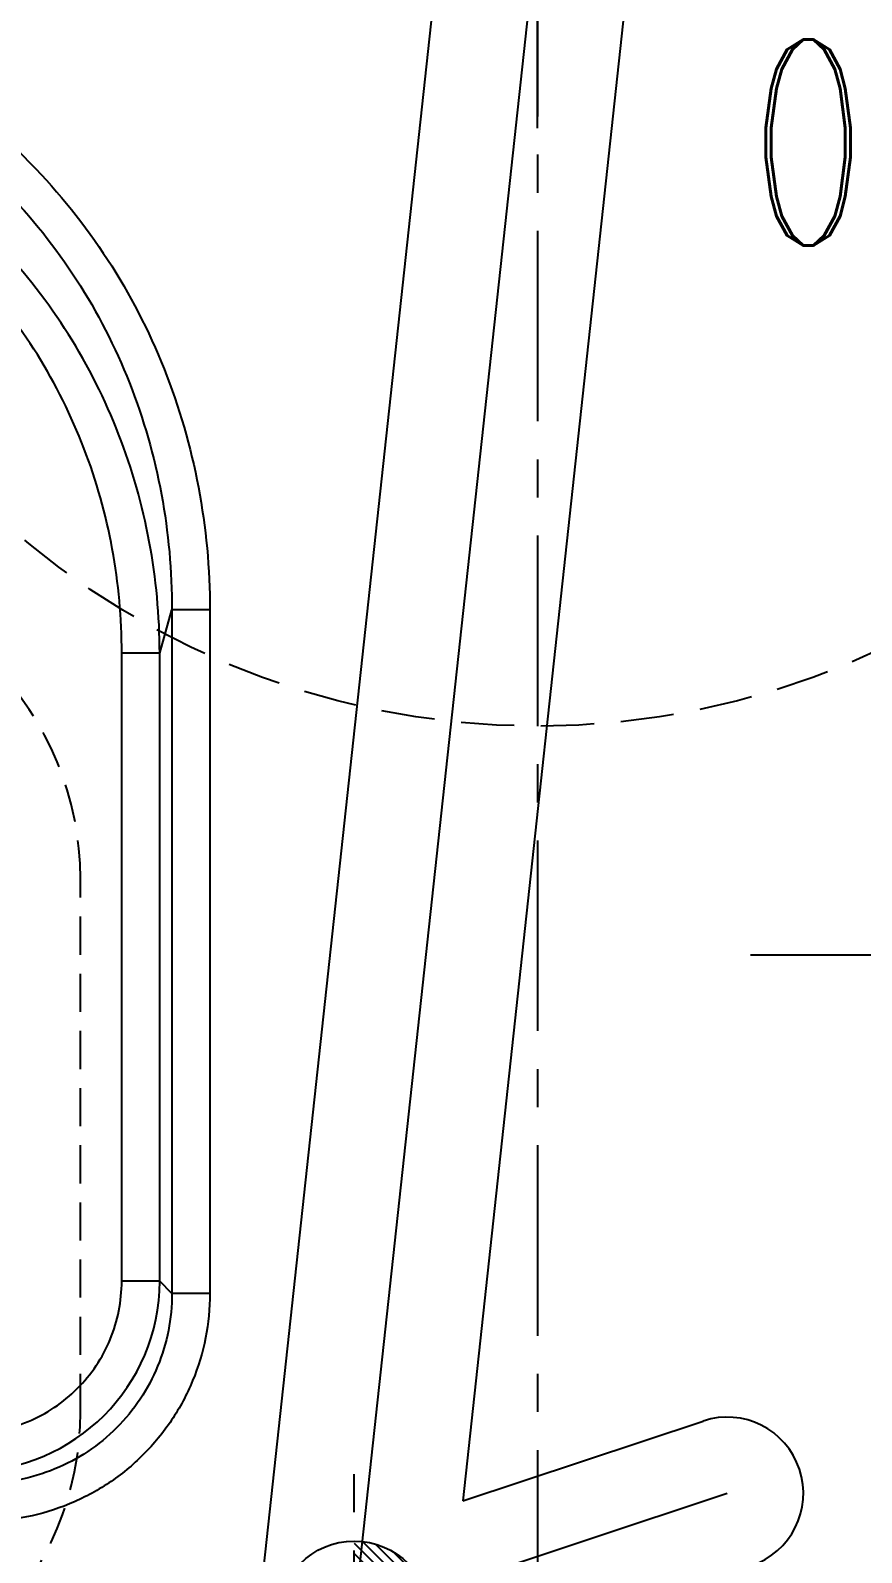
# Model space of a CAD drawing. Header units: millimetres. Extents: x 29875 to 31218, y -21313 to -20364.
# Drawn here: x 30539.51 to 30561.32, y -20659.93 to -20619.98 of the extents above; entities that cross this region are included whole.
import ezdxf

# ---------------------------------------------------------------- set-up
doc = ezdxf.new("R2010")
doc.units = ezdxf.units.MM
doc.header["$LTSCALE"] = 8
for name, pattern in [('CENTER', [2, 1.25, -0.25, 0.25, -0.25]), ('CENTER2', [1.125, 0.75, -0.125, 0.125, -0.125]), ('HIDDEN', [0.375, 0.25, -0.125]), ('HIDDEN2', [0.1875, 0.125, -0.0625])]:
    doc.linetypes.add(name, pattern=pattern)
for name, color, linetype in [('Cav-cor', 30, 'Continuous'), ('CL', 1, 'Continuous'), ('PIN', 5, 'Continuous')]:
    doc.layers.add(name, color=color, linetype=linetype)
doc.styles.add('ROMANC', font='RomanC.ttf', dxfattribs={"width": 0.8, "height": 7})

msp = doc.modelspace()

# ---------------------------------------------------------------- hatches: boundary and pattern name
at = {"layer": 'PIN', "linetype": 'Continuous'}
h = msp.add_hatch(dxfattribs=at)
h.set_pattern_fill('ANSI31', color=141, scale=1.5, angle=90, style=0)
h.set_pattern_definition([(135, (63848.52053, -41327.20576), (-0.1325825215, -0.1325825215), [])])
h.paths.add_polyline_path([(30548.008, -20661.627), (30546.008, -20661.627, 0.414214), (30548.008, -20663.627)])
h.paths.add_polyline_path([(30548.008, -20659.627), (30548.008, -20661.627), (30550.008, -20661.627, 0.414214)])

# ---------------------------------------------------------------- linework, layer by layer
at = {"linetype": 'HIDDEN2'}
msp.add_lwpolyline([(30540.82, -20656.239), (30540.82, -20642.239, 0.414214), (30532.82, -20634.239), (30508.82, -20634.239, 0.414214), (30500.82, -20642.239), (30500.82, -20656.239, 0.414214), (30508.82, -20664.239), (30532.82, -20664.239, 0.414214)], format="xyb", close=True, dxfattribs=at)
at = {"color": 8, "linetype": 'HIDDEN', "ltscale": 0.7}
msp.add_circle((30552.82, -20617.239), 21, dxfattribs=at)
at = {"layer": 'Cav-cor', "color": 241}
for p, q in [((30555.355, -20617.046), (30550.854, -20658.574)), ((30545.637, -20660.308), (30550.284, -20617.431)), ((30547.039, -20670.566), (30552.82, -20617.239)), ((30542.9, -20636.322), (30543.221, -20635.187)), ((30544.217, -20635.187), (30543.221, -20635.187)), ((30543.221, -20635.187), (30543.221, -20653.129)), ((30544.217, -20635.187), (30544.217, -20653.129)), ((30542.9, -20636.322), (30541.904, -20636.322)), ((30541.904, -20652.808), (30541.904, -20636.322)), ((30542.9, -20652.808), (30542.9, -20636.322)), ((30542.9, -20652.808), (30541.904, -20652.808)), ((30543.221, -20653.129), (30542.9, -20652.808)), ((30544.217, -20653.129), (30543.221, -20653.129)), ((30550.854, -20658.574), (30557.165, -20656.477)), ((30557.796, -20658.375), (30538.221, -20664.88))]:
    msp.add_line(p, q, dxfattribs=at)
for centre, radius, start, end in [((30537.916, -20652.805), 4.984, 270.0346, 359.9654), ((30557.796, -20658.375), 2, 288.3816, 108.3816)]:
    msp.add_arc(centre, radius, start, end, dxfattribs=at)
for points, knots in [([(30536.968, -20617.198), (30536.968, -20617.776), (30537.077, -20618.934), (30537.567, -20620.607), (30538.372, -20622.153), (30539.102, -20623.06), (30539.507, -20623.471)], [0, 0, 0, 0, 0.250056, 0.500078, 0.750068, 1, 1, 1, 1]), ([(30542.9, -20636.322), (30542.898, -20635.344), (30542.717, -20633.383), (30541.909, -20630.544), (30540.584, -20627.906), (30538.776, -20625.571), (30536.543, -20623.637), (30533.966, -20622.19), (30531.151, -20621.295), (30529.189, -20621.093), (30528.211, -20621.091)], [0, 0, 0, 0, 0.125013, 0.250017, 0.375022, 0.500023, 0.625021, 0.750016, 0.875006, 1, 1, 1, 1]), ([(30541.904, -20636.322), (30541.903, -20635.407), (30541.738, -20633.572), (30540.993, -20630.914), (30539.764, -20628.441), (30538.082, -20626.25), (30536, -20624.433), (30533.594, -20623.073), (30530.961, -20622.234), (30529.126, -20622.047), (30528.211, -20622.046)], [0, 0, 0, 0, 0.125027, 0.250042, 0.375053, 0.500055, 0.625048, 0.750035, 0.875015, 1, 1, 1, 1]), ([(30539.507, -20623.471), (30540.264, -20624.238), (30541.623, -20625.933), (30543.112, -20628.825), (30544.017, -20631.949), (30544.217, -20634.11), (30544.217, -20635.187)], [0, 0, 0, 0, 0.249975, 0.499965, 0.749972, 1, 1, 1, 1]), ([(30538.821, -20624.147), (30539.531, -20624.871), (30540.805, -20626.471), (30542.197, -20629.197), (30543.039, -20632.139), (30543.223, -20634.173), (30543.221, -20635.187)], [0, 0, 0, 0, 0.249985, 0.499978, 0.749981, 1, 1, 1, 1]), ([(30537.919, -20656.792), (30538.179, -20656.792), (30538.702, -20656.741), (30539.454, -20656.514), (30540.148, -20656.144), (30540.756, -20655.645), (30541.255, -20655.037), (30541.625, -20654.343), (30541.853, -20653.59), (30541.903, -20653.068), (30541.904, -20652.808)], [0, 0, 0, 0, 0.125, 0.250001, 0.375001, 0.5, 0.624999, 0.749999, 0.874999, 1, 1, 1, 1]), ([(30544.217, -20653.129), (30544.217, -20653.52), (30544.141, -20654.303), (30543.8, -20655.432), (30543.245, -20656.473), (30542.497, -20657.386), (30541.585, -20658.134), (30540.543, -20658.689), (30539.414, -20659.03), (30538.631, -20659.106), (30538.24, -20659.106)], [0, 0, 0, 0, 0.124999, 0.249996, 0.375001, 0.5, 0.624999, 0.750002, 0.875, 1, 1, 1, 1]), ([(30543.221, -20653.129), (30543.222, -20653.455), (30543.159, -20654.108), (30542.876, -20655.05), (30542.414, -20655.918), (30541.791, -20656.679), (30541.03, -20657.303), (30540.161, -20657.765), (30539.219, -20658.048), (30538.566, -20658.11), (30538.24, -20658.11)], [0, 0, 0, 0, 0.124992, 0.249987, 0.374995, 0.5, 0.625004, 0.750011, 0.875007, 1, 1, 1, 1])]:
    msp.add_open_spline(points, degree=3, knots=knots, dxfattribs=at)
at = {"layer": 'CL', "color": 7, "linetype": 'CENTER', "ltscale": 0.5}
msp.add_line((30552.82, -20417.239), (30552.82, -20817.239), dxfattribs=at)
at = {"layer": 'CL', "color": 6, "linetype": 'CENTER', "ltscale": 0.8}
msp.add_line((30558.408, -20644.239), (30605.682, -20644.239), dxfattribs=at)
at = {"layer": 'PIN', "color": 161, "linetype": 'CENTER2'}
msp.add_line((30552.82, -20622.545), (30552.82, -20611.932), dxfattribs=at)
at = {"layer": 'PIN', "color": 141, "linetype": 'CENTER2'}
msp.add_line((30548.008, -20665.873), (30548.008, -20657.382), dxfattribs=at)
at = {"layer": 'PIN', "color": 141, "linetype": 'Continuous'}
msp.add_circle((30548.008, -20661.627), 2, dxfattribs=at)

# ---------------------------------------------------------------- texts
at = {"color": 8, "linetype": 'HIDDEN', "ltscale": 0.7, "style": 'ROMANC', "width": 0.6}
msp.add_text('O', height=5.4, dxfattribs=at).set_placement((30558.398, -20625.622))

doc.saveas('drawing.dxf')
